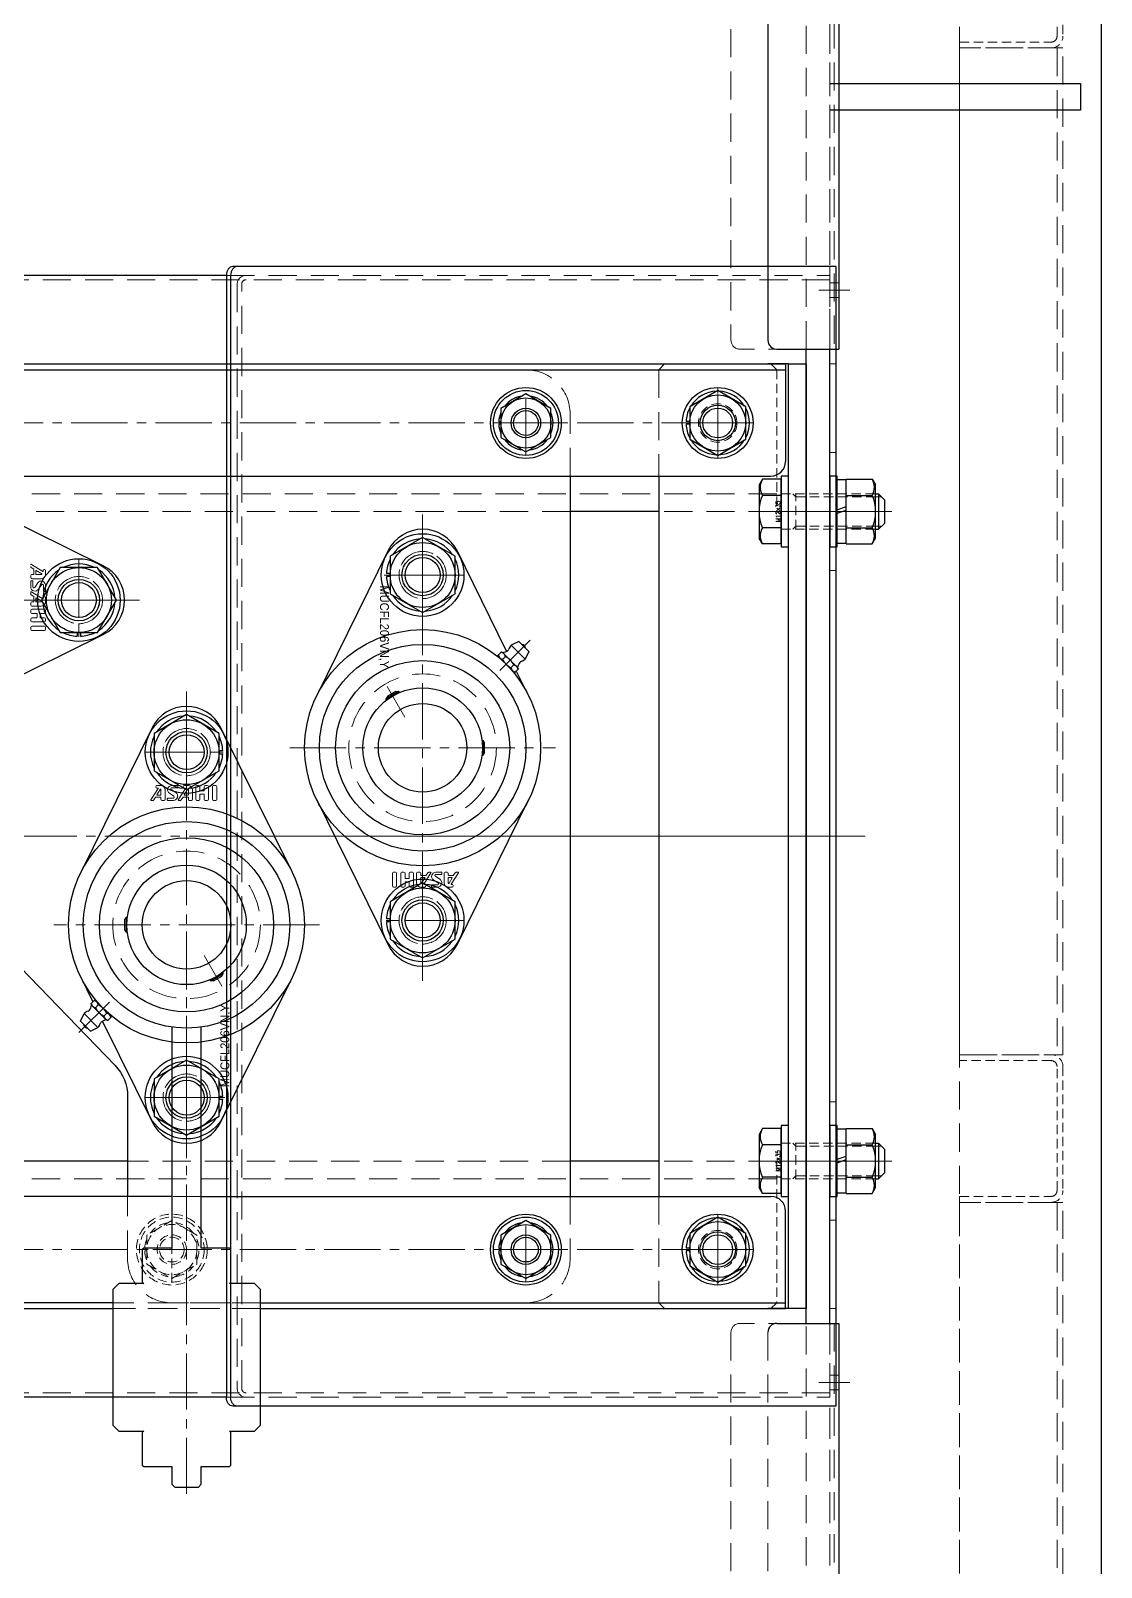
# Model space of a CAD drawing. Header units: millimetres. Extents: x 0 to 51411, y 0 to 16902.
# Drawn here: x 1933 to 2296, y 14843 to 15364 of the extents above; entities that cross this region are included whole.
import ezdxf

# ---------------------------------------------------------------- set-up
doc = ezdxf.new("R2010")
doc.units = ezdxf.units.MM
doc.linetypes.add('CENTER2', pattern=[28.575, 19.05, -3.175, 3.175, -3.175])
doc.linetypes.add('HIDDEN2', pattern=[4.7625, 3.175, -1.5875])
for name, color, linetype, lineweight in [('01_外形線', 7, 'Continuous', 25), ('02_細線', 5, 'Continuous', 13), ('03_かくれ線', 6, 'HIDDEN2', 13), ('04_中心線', 1, 'CENTER2', 9)]:
    doc.layers.add(name, color=color, linetype=linetype, lineweight=lineweight)
doc.layers.add('10_補助線', color=8, linetype='Continuous', lineweight=13, plot=False)
doc.styles.get("Standard").update_dxf_attribs({"font": 'arial.ttf'})
doc.styles.add('寸法用', font='simplex.shx', dxfattribs={"width": 0.8, "bigfont": '@extfont2.shx'})

# ---------------------------------------------------------------- blocks, each defined once
blk = doc.blocks.new('*U1401')
at = {"layer": '04_中心線', "color": 0, "linetype": 'CENTER2', "transparency": 16777216}
for p, q in [((0, 1.3), (0, 10)), ((-10, 0), (-1.3, 0)), ((1.3, 0), (10, 0)), ((0, -10), (0, -1.3))]:
    blk.add_line(p, q, dxfattribs=at)
at = {"layer": '04_中心線', "color": 0, "linetype": 'Continuous', "transparency": 16777216}
for p, q in [((-0.65, 0), (0.65, 0)), ((0, -0.65), (0, 0.65))]:
    blk.add_line(p, q, dxfattribs=at)
blk = doc.blocks.new('*U1403')
at = {"layer": '04_中心線', "color": 0, "linetype": 'CENTER2', "transparency": 16777216}
for p, q in [((0, 1.3), (0, 10)), ((-10, 0), (-1.3, 0)), ((1.3, 0), (10, 0)), ((0, -10), (0, -1.3))]:
    blk.add_line(p, q, dxfattribs=at)
at = {"layer": '04_中心線', "color": 0, "linetype": 'Continuous', "transparency": 16777216}
for p, q in [((-0.65, 0), (0.65, 0)), ((0, -0.65), (0, 0.65))]:
    blk.add_line(p, q, dxfattribs=at)

msp = doc.modelspace()

# ---------------------------------------------------------------- linework, layer by layer
at = {"layer": '01_外形線'}
for p, q in [((2206.697, 15795.911), (2206.697, 15255.911)), ((2295.697, 15800.911), (2295.697, 14238.815)), ((2182.697, 15792.911), (2182.697, 15258.911)), ((2295.697, 15407.921), (2295.697, 14238.815)), ((2185.697, 15255.911), (2206.697, 15255.911)), ((2195.697, 14925.911), (2195.697, 15255.911)), ((2203.697, 14925.911), (2203.697, 15255.911)), ((1895.697, 15250.911), (2188.697, 15250.911)), ((2189.697, 15250.911), (2182.697, 15250.911)), ((2188.697, 15250.911), (2188.697, 15217.911)), ((1895.697, 15248.911), (2188.697, 15248.911)), ((1895.697, 15212.911), (2183.697, 15212.911)), ((2115.697, 15212.911), (2115.697, 14968.911)), ((2145.697, 15212.911), (2145.697, 14968.911)), ((1957.451, 15182.568), (1908.402, 15206.779)), ((2145.697, 15200.911), (2115.697, 15200.911)), ((2054.039, 15187.665), (2029.828, 15138.616)), ((2094.171, 15153.595), (2077.353, 15187.665)), ((1908.402, 15135.042), (1957.451, 15159.254)), ((2098.294, 15156.902), (2095.748, 15155.63)), ((2095.748, 15155.63), (2100.415, 15150.963)), ((2098.294, 15156.902), (2101.688, 15153.508)), ((2091.344, 15152.274), (2092.316, 15153.246)), ((2091.506, 15151.67), (2091.344, 15152.274)), ((2091.506, 15151.67), (2091.837, 15151.338)), ((2091.735, 15151.44), (2091.646, 15151.351)), ((2091.837, 15151.338), (2093.981, 15149.195)), ((2092.92, 15153.084), (2092.316, 15153.246)), ((2093.745, 15151.817), (2092.773, 15150.845)), ((2093.251, 15152.753), (2092.92, 15153.084)), ((2095.395, 15150.609), (2093.251, 15152.753)), ((2097.538, 15148.466), (2095.395, 15150.609)), ((2101.688, 15153.508), (2100.415, 15150.963)), ((2093.981, 15149.195), (2096.124, 15147.052)), ((2096.603, 15148.959), (2095.63, 15147.987)), ((2096.124, 15147.052), (2096.455, 15146.72)), ((2096.226, 15146.95), (2096.136, 15146.861)), ((2096.455, 15146.72), (2097.059, 15146.558)), ((2098.031, 15147.53), (2097.059, 15146.558)), ((2101.565, 15138.616), (2097.451, 15146.95)), ((2097.87, 15148.134), (2097.538, 15148.466)), ((2097.87, 15148.134), (2098.031, 15147.53)), ((2057.611, 15139.914), (2053.281, 15137.414)), ((2053.781, 15138.28), (2053.281, 15137.414)), ((2053.484, 15137.064), (2053.281, 15137.414)), ((2056.611, 15139.914), (2053.781, 15138.28)), ((2056.611, 15139.914), (2057.611, 15139.914)), ((2057.814, 15139.564), (2057.611, 15139.914)), ((1974.04, 15127.665), (1949.828, 15078.616)), ((2021.565, 15078.616), (1997.354, 15127.665)), ((2085.791, 15123.411), (2086.196, 15123.411)), ((2086.196, 15118.411), (2086.196, 15123.411)), ((2086.696, 15122.545), (2086.196, 15123.411)), ((2086.696, 15119.277), (2086.196, 15118.411)), ((2086.696, 15119.277), (2086.696, 15122.545)), ((2085.791, 15118.411), (2086.196, 15118.411)), ((2029.828, 15103.206), (2054.039, 15054.157)), ((2077.353, 15054.157), (2101.565, 15103.206)), ((1964.697, 15062.545), (1965.197, 15063.411)), ((1964.697, 15062.545), (1964.697, 15059.277)), ((1965.197, 15063.411), (1965.197, 15058.411)), ((1965.602, 15063.411), (1965.197, 15063.411)), ((1964.697, 15059.277), (1965.197, 15058.411)), ((1965.602, 15058.411), (1965.197, 15058.411)), ((1949.828, 15043.206), (1953.942, 15034.872)), ((1993.579, 15042.258), (1993.782, 15041.907)), ((1993.782, 15041.907), (1998.112, 15044.407)), ((1994.782, 15041.907), (1993.782, 15041.907)), ((1994.782, 15041.907), (1997.612, 15043.541)), ((1997.354, 14994.157), (2021.565, 15043.206)), ((1997.612, 15043.541), (1998.112, 15044.407)), ((1997.909, 15044.758), (1998.112, 15044.407)), ((1949.705, 15028.313), (1950.978, 15030.859)), ((1955.645, 15026.192), (1950.978, 15030.859)), ((1953.362, 15034.291), (1954.334, 15035.263)), ((1953.523, 15033.687), (1953.362, 15034.291)), ((1953.523, 15033.687), (1953.855, 15033.356)), ((1953.855, 15033.356), (1955.998, 15031.212)), ((1954.938, 15035.101), (1954.334, 15035.263)), ((1954.791, 15032.862), (1955.763, 15033.834)), ((1955.269, 15034.77), (1954.938, 15035.101)), ((1955.167, 15034.872), (1955.257, 15034.961)), ((1957.413, 15032.626), (1955.269, 15034.77)), ((1955.998, 15031.212), (1958.142, 15029.069)), ((1959.556, 15030.483), (1957.413, 15032.626)), ((1957.648, 15030.004), (1958.62, 15030.977)), ((1953.099, 15024.919), (1949.705, 15028.313)), ((1953.099, 15024.919), (1955.645, 15026.192)), ((1957.223, 15028.226), (1974.04, 14994.157)), ((1958.142, 15029.069), (1958.473, 15028.737)), ((1958.473, 15028.737), (1959.077, 15028.576)), ((1960.049, 15029.548), (1959.077, 15028.576)), ((1959.887, 15030.152), (1959.556, 15030.483)), ((1959.658, 15030.381), (1959.747, 15030.471)), ((1959.887, 15030.152), (1960.049, 15029.548)), ((1965.697, 14980.911), (1720.697, 14980.911)), ((2145.697, 14980.911), (2115.697, 14980.911)), ((1980.697, 14968.911), (1563.697, 14968.911)), ((1990.697, 14968.911), (2183.697, 14968.911)), ((2188.697, 14930.911), (2188.697, 14963.911)), ((1960.697, 14932.911), (1558.697, 14932.911)), ((2010.697, 14932.911), (2188.697, 14932.911)), ((1558.697, 14930.911), (1960.697, 14930.911)), ((2010.697, 14930.911), (2188.697, 14930.911)), ((2189.697, 14930.911), (2182.697, 14930.911)), ((2185.697, 14925.911), (2206.697, 14925.911)), ((2206.697, 14925.911), (2206.697, 14385.911))]:
    msp.add_line(p, q, dxfattribs=at)
at = {"layer": '01_外形線', "color": 4}
for p, q in [((1999.222, 15280.911), (1537.697, 15280.911)), ((1999.222, 15280.911), (1999.222, 14900.911)), ((2000.636, 15281.1), (2000.632, 14900.91)), ((2205.697, 15283.911), (2001.342, 15283.911)), ((2205.697, 15283.911), (2205.697, 14897.911)), ((1999.222, 14900.911), (1537.697, 14900.911)), ((2205.697, 14897.911), (2001.342, 14897.911))]:
    msp.add_line(p, q, dxfattribs=at)
at = {"layer": '01_外形線'}
for points in [[(2203.697, 15345.911), (2288.697, 15345.911), (2288.697, 15336.911), (2203.697, 15336.911)], [(2100.697, 15240.726), (2092.197, 15235.818)], [(2109.197, 15235.818), (2100.697, 15240.726)], [(2165.697, 15241.88), (2156.197, 15236.396)], [(2175.197, 15236.396), (2165.697, 15241.88)], [(2092.197, 15235.818), (2092.197, 15226.003)], [(2109.197, 15226.003), (2109.197, 15235.818)], [(2156.197, 15236.396), (2156.197, 15225.426)], [(2175.197, 15225.426), (2175.197, 15236.396)], [(2092.197, 15231.286), (2091.504, 15231.286)], [(2092.197, 15230.536), (2091.504, 15230.536)], [(2156.197, 15231.361), (2154.956, 15231.361)], [(2156.197, 15230.461), (2154.956, 15230.461)], [(2092.197, 15226.003), (2100.697, 15221.096)], [(2100.697, 15221.096), (2109.197, 15226.003)], [(2156.197, 15225.426), (2165.697, 15219.941)], [(2165.697, 15219.941), (2175.197, 15225.426)], [(2180.834, 15211.88), (2179.697, 15209.911)], [(2179.697, 15209.911), (2179.697, 15191.911)], [(2187.197, 15211.88), (2180.834, 15211.88)], [(2187.197, 15189.941), (2187.197, 15211.88)], [(2209.197, 15211.661), (2206.197, 15211.661)], [(2209.197, 15211.88), (2218.06, 15211.88)], [(2209.197, 15189.941), (2209.197, 15211.88)], [(2218.06, 15211.88), (2219.197, 15209.911)], [(2219.197, 15191.911), (2219.197, 15209.911)], [(2187.197, 15206.396), (2180.834, 15206.396)], [(2206.197, 15201.511), (2209.197, 15202.603)], [(2209.197, 15206.396), (2218.06, 15206.396)], [(2219.197, 15206.911), (2220.197, 15206.911)], [(2220.197, 15206.911), (2222.197, 15204.911)], [(2220.197, 15206.911), (2220.197, 15194.911)], [(2222.197, 15204.911), (2222.197, 15196.911)], [(2206.197, 15200.311), (2209.197, 15201.403)], [(2065.696, 15192.112), (2054.696, 15185.762)], [(2076.696, 15185.762), (2065.696, 15192.112)], [(2187.197, 15195.426), (2180.834, 15195.426)], [(2209.197, 15195.426), (2218.06, 15195.426)], [(2219.197, 15194.911), (2220.197, 15194.911)], [(2220.197, 15194.911), (2222.197, 15196.911)], [(2180.834, 15189.941), (2179.697, 15191.911)], [(2187.197, 15189.941), (2180.834, 15189.941)], [(2206.197, 15190.161), (2209.197, 15190.161)], [(2209.197, 15189.941), (2218.06, 15189.941)], [(2218.06, 15189.941), (2219.197, 15191.911)], [(1942.846, 15181.911), (1936.495, 15170.911)], [(1955.548, 15181.911), (1942.846, 15181.911)], [(1961.899, 15170.911), (1955.548, 15181.911)], [(2054.696, 15185.762), (2054.696, 15173.06)], [(2076.696, 15173.06), (2076.696, 15185.762)], [(2054.696, 15179.936), (2053.458, 15179.936)], [(2054.696, 15178.886), (2053.458, 15178.886)], [(2054.696, 15173.06), (2065.696, 15166.709)], [(2065.696, 15166.709), (2076.696, 15173.06)], [(1936.495, 15170.911), (1942.846, 15159.911)], [(1955.548, 15159.911), (1961.899, 15170.911)], [(1942.846, 15159.911), (1955.548, 15159.911)], [(1948.672, 15159.911), (1948.672, 15158.672)], [(1949.722, 15159.911), (1949.722, 15158.672)], [(1985.697, 15132.112), (1974.697, 15125.762)], [(1996.697, 15125.762), (1985.697, 15132.112)], [(1974.697, 15125.762), (1974.697, 15113.06)], [(1996.697, 15113.06), (1996.697, 15125.762)], [(1996.697, 15119.936), (1997.936, 15119.936)], [(1996.697, 15118.886), (1997.936, 15118.886)], [(1974.697, 15113.06), (1985.697, 15106.709)], [(1985.697, 15106.709), (1996.697, 15113.06)], [(2065.696, 15075.112), (2054.696, 15068.762)], [(2076.696, 15068.762), (2065.696, 15075.112)], [(2054.696, 15068.762), (2054.696, 15056.06)], [(2076.696, 15056.06), (2076.696, 15068.762)], [(2054.696, 15062.936), (2053.458, 15062.936)], [(2054.696, 15061.886), (2053.458, 15061.886)], [(2054.696, 15056.06), (2065.696, 15049.709)], [(2065.696, 15049.709), (2076.696, 15056.06)], [(1980.697, 15026.27), (1980.697, 14951.411), (1971.197, 14951.411), (1970.697, 14950.911), (1970.697, 14939.911), (1971.197, 14939.411), (1962.697, 14939.411), (1960.697, 14937.411), (1960.697, 14891.411), (1962.697, 14889.411), (1971.197, 14889.411), (1970.697, 14888.911), (1970.697, 14877.911), (1971.197, 14877.411), (1980.697, 14877.411), (1980.697, 14871.411), (1981.697, 14870.411), (1989.697, 14870.411), (1990.697, 14871.411), (1990.697, 14877.411), (2000.197, 14877.411), (2000.697, 14877.911), (2000.697, 14888.911), (2000.197, 14889.411), (2008.697, 14889.411), (2010.697, 14891.411), (2010.697, 14937.411), (2008.697, 14939.411), (2000.197, 14939.411), (2000.697, 14939.911), (2000.697, 14950.911), (2000.197, 14951.411), (1990.697, 14951.411), (1990.697, 15026.27)], [(1985.697, 15015.112), (1974.697, 15008.762)], [(1996.697, 15008.762), (1985.697, 15015.112)], [(1974.697, 15008.762), (1974.697, 14996.06)], [(1996.697, 14996.06), (1996.697, 15008.762)], [(1996.697, 15002.936), (1997.936, 15002.936)], [(1996.697, 15001.886), (1997.936, 15001.886)], [(1974.697, 14996.06), (1985.697, 14989.709)], [(1985.697, 14989.709), (1996.697, 14996.06)], [(2180.834, 14991.88), (2179.697, 14989.911)], [(2179.697, 14989.911), (2179.697, 14971.911)], [(2187.197, 14991.88), (2180.834, 14991.88)], [(2187.197, 14969.941), (2187.197, 14991.88)], [(2209.197, 14991.661), (2206.197, 14991.661)], [(2209.197, 14991.88), (2218.06, 14991.88)], [(2209.197, 14969.941), (2209.197, 14991.88)], [(2218.06, 14991.88), (2219.197, 14989.911)], [(2219.197, 14971.911), (2219.197, 14989.911)], [(2187.197, 14986.396), (2180.834, 14986.396)], [(2209.197, 14986.396), (2218.06, 14986.396)], [(2219.197, 14986.911), (2220.197, 14986.911)], [(2220.197, 14986.911), (2222.197, 14984.911)], [(2220.197, 14986.911), (2220.197, 14974.911)], [(2222.197, 14984.911), (2222.197, 14976.911)], [(2206.197, 14981.511), (2209.197, 14982.603)], [(2206.197, 14980.311), (2209.197, 14981.403)], [(2187.197, 14975.426), (2180.834, 14975.426)], [(2209.197, 14975.426), (2218.06, 14975.426)], [(2219.197, 14974.911), (2220.197, 14974.911)], [(2220.197, 14974.911), (2222.197, 14976.911)], [(2180.834, 14969.941), (2179.697, 14971.911)], [(2187.197, 14969.941), (2180.834, 14969.941)], [(2206.197, 14970.161), (2209.197, 14970.161)], [(2209.197, 14969.941), (2218.06, 14969.941)], [(2218.06, 14969.941), (2219.197, 14971.911)], [(2100.697, 14960.726), (2092.197, 14955.818)], [(2109.197, 14955.818), (2100.697, 14960.726)], [(2165.697, 14961.88), (2156.197, 14956.396)], [(2175.197, 14956.396), (2165.697, 14961.88)], [(2092.197, 14955.818), (2092.197, 14946.003)], [(2109.197, 14946.003), (2109.197, 14955.818)], [(2156.197, 14956.396), (2156.197, 14945.426)], [(2175.197, 14945.426), (2175.197, 14956.396)], [(2092.197, 14951.286), (2091.504, 14951.286)], [(2092.197, 14950.536), (2091.504, 14950.536)], [(2156.197, 14951.361), (2154.956, 14951.361)], [(2156.197, 14950.461), (2154.956, 14950.461)], [(2092.197, 14946.003), (2100.697, 14941.096)], [(2100.697, 14941.096), (2109.197, 14946.003)], [(2156.197, 14945.426), (2165.697, 14939.941)], [(2165.697, 14939.941), (2175.197, 14945.426)]]:
    msp.add_lwpolyline(points, dxfattribs=at)
for points in [[(2195.697, 15250.911), (2195.697, 14930.911), (2189.697, 14930.911), (2189.697, 15250.911)], [(2187.197, 15212.911), (2187.197, 15188.911), (2189.697, 15188.911), (2189.697, 15212.911)], [(2203.697, 15212.911), (2203.697, 15188.911), (2206.197, 15188.911), (2206.197, 15212.911)], [(2187.197, 14992.911), (2187.197, 14968.911), (2189.697, 14968.911), (2189.697, 14992.911)], [(2203.697, 14992.911), (2203.697, 14968.911), (2206.197, 14968.911), (2206.197, 14992.911)]]:
    msp.add_lwpolyline(points, close=True, dxfattribs=at)
for points in [[(2099.495, 15240.032, 0.1988668), (2093.398, 15236.512)], [(2107.995, 15236.512, 0.1988668), (2101.898, 15240.032)], [(2165.304, 15241.654, 0.248452), (2156.59, 15236.622)], [(2174.804, 15236.622, 0.248452), (2166.09, 15241.654)], [(2092.197, 15234.431, 0.0881874), (2091.504, 15231.286)], [(2109.197, 15227.391, 0.1988668), (2109.197, 15234.431)], [(2156.197, 15235.942, 0.1117542), (2154.956, 15231.361)], [(2175.197, 15225.88, 0.248452), (2175.197, 15235.942)], [(2091.504, 15230.536, 0.0881874), (2092.197, 15227.391)], [(2154.956, 15230.461, 0.1117542), (2156.197, 15225.88)], [(2093.398, 15225.309, 0.1988668), (2099.495, 15221.79)], [(2101.898, 15221.79, 0.1988668), (2107.995, 15225.309)], [(2156.59, 15225.199, 0.248452), (2165.304, 15220.168)], [(2166.09, 15220.168, 0.248452), (2174.804, 15225.199)], [(2180.834, 15211.88, 0.2679491), (2180.834, 15206.396)], [(2218.06, 15206.396, 0.2679491), (2218.06, 15211.88)], [(2180.834, 15206.396, 0.2073316), (2180.834, 15195.426)], [(2218.06, 15195.426, 0.2073316), (2218.06, 15206.396)], [(2180.834, 15195.426, 0.2679491), (2180.834, 15189.941)], [(2218.06, 15189.941, 0.2679491), (2218.06, 15195.426)], [(2064.865, 15191.633, 0.2318694), (2055.528, 15186.242)], [(2075.865, 15186.242, 0.2318694), (2066.528, 15191.633)], [(1954.588, 15181.911, 0.2318694), (1943.806, 15181.911)], [(2054.696, 15184.802, 0.103572), (2053.458, 15179.936)], [(2076.696, 15174.02, 0.2318694), (2076.696, 15184.802)], [(1942.366, 15181.079, 0.2318694), (1936.975, 15171.742)], [(1961.419, 15171.742, 0.2318694), (1956.028, 15181.079)], [(2053.458, 15178.886, 0.103572), (2054.696, 15174.02)], [(2055.528, 15172.58, 0.2318694), (2064.865, 15167.189)], [(2066.528, 15167.189, 0.2318694), (2075.865, 15172.58)], [(1936.975, 15170.079, 0.2318694), (1942.366, 15160.742)], [(1956.028, 15160.742, 0.2318694), (1961.419, 15170.079)], [(1943.806, 15159.911, 0.103572), (1948.672, 15158.672)], [(1949.722, 15158.672, 0.103572), (1954.588, 15159.911)], [(1984.866, 15131.633, 0.2318694), (1975.528, 15126.242)], [(1995.866, 15126.242, 0.2318694), (1986.528, 15131.633)], [(1974.697, 15124.802, 0.2318694), (1974.697, 15114.02)], [(1997.936, 15119.936, 0.103572), (1996.697, 15124.802)], [(1996.697, 15114.02, 0.103572), (1997.936, 15118.886)], [(1975.528, 15112.58, 0.2318694), (1984.866, 15107.189)], [(1986.528, 15107.189, 0.2318694), (1995.866, 15112.58)], [(2064.865, 15074.633, 0.2318694), (2055.528, 15069.242)], [(2075.865, 15069.242, 0.2318694), (2066.528, 15074.633)], [(2054.696, 15067.802, 0.103572), (2053.458, 15062.936)], [(2076.696, 15057.02, 0.2318694), (2076.696, 15067.802)], [(2053.458, 15061.886, 0.103572), (2054.696, 15057.02)], [(2055.528, 15055.58, 0.2318694), (2064.865, 15050.189)], [(2066.528, 15050.189, 0.2318694), (2075.865, 15055.58)], [(1984.866, 15014.633, 0.2318694), (1975.528, 15009.242)], [(1995.866, 15009.242, 0.2318694), (1986.528, 15014.633)], [(1974.697, 15007.802, 0.2318694), (1974.697, 14997.02)], [(1997.936, 15002.936, 0.103572), (1996.697, 15007.802)], [(1996.697, 14997.02, 0.103572), (1997.936, 15001.886)], [(1975.528, 14995.58, 0.2318694), (1984.866, 14990.189)], [(1986.528, 14990.189, 0.2318694), (1995.866, 14995.58)], [(2180.834, 14991.88, 0.2679491), (2180.834, 14986.396)], [(2218.06, 14986.396, 0.2679491), (2218.06, 14991.88)], [(2180.834, 14986.396, 0.2073316), (2180.834, 14975.426)], [(2218.06, 14975.426, 0.2073316), (2218.06, 14986.396)], [(2180.834, 14975.426, 0.2679491), (2180.834, 14969.941)], [(2218.06, 14969.941, 0.2679491), (2218.06, 14975.426)], [(2099.495, 14960.032, 0.1988668), (2093.398, 14956.512)], [(2107.995, 14956.512, 0.1988668), (2101.898, 14960.032)], [(2165.304, 14961.654, 0.248452), (2156.59, 14956.622)], [(2174.804, 14956.622, 0.248452), (2166.09, 14961.654)], [(2092.197, 14954.431, 0.0881874), (2091.504, 14951.286)], [(2109.197, 14947.391, 0.1988668), (2109.197, 14954.431)], [(2156.197, 14955.942, 0.1117542), (2154.956, 14951.361)], [(2175.197, 14945.88, 0.248452), (2175.197, 14955.942)], [(2091.504, 14950.536, 0.0881874), (2092.197, 14947.391)], [(2154.956, 14950.461, 0.1117542), (2156.197, 14945.88)], [(2093.398, 14945.309, 0.1988668), (2099.495, 14941.79)], [(2101.898, 14941.79, 0.1988668), (2107.995, 14945.309)], [(2156.59, 14945.199, 0.248452), (2165.304, 14940.168)], [(2166.09, 14940.168, 0.248452), (2174.804, 14945.199)]]:
    msp.add_lwpolyline(points, format="xyb", dxfattribs=at)
at = {"layer": '01_外形線', "ltscale": 3}
msp.add_lwpolyline([(1815.697, 15212.911), (1815.697, 15169.98, 0.1946557), (1819.918, 15159.549), (1961.476, 15013.272, -0.1946557), (1965.697, 15002.841), (1965.697, 14968.911)], format="xyb", dxfattribs=at)
at = {"layer": '01_外形線'}
for centre, radius in [((2100.697, 15230.911), 12), ((2100.697, 15230.911), 11), ((2100.697, 15230.911), 8.5), ((2165.697, 15230.911), 12), ((2165.697, 15230.911), 9.5), ((2100.697, 15230.911), 5), ((2100.697, 15230.911), 4.188), ((2165.697, 15230.911), 6), ((2165.697, 15230.911), 5.053), ((2065.696, 15179.411), 14), ((2065.696, 15179.411), 11), ((1949.197, 15170.911), 14), ((1949.197, 15170.911), 11), ((2065.696, 15179.411), 7), ((2065.696, 15179.411), 5.918), ((1949.197, 15170.911), 7), ((1949.197, 15170.911), 5.918), ((2065.696, 15120.911), 40), ((2065.696, 15120.911), 35), ((2065.696, 15120.911), 29.508), ((2065.696, 15120.911), 29.508), ((2065.696, 15120.911), 20.25), ((2065.696, 15120.911), 15), ((1985.697, 15119.411), 14), ((1985.697, 15119.411), 11), ((1985.697, 15119.411), 7), ((1985.697, 15119.411), 5.918), ((1985.697, 15060.911), 40), ((1985.697, 15060.911), 35), ((1985.697, 15060.911), 29.508), ((1985.697, 15060.911), 29.508), ((1985.697, 15060.911), 20.25), ((1985.697, 15060.911), 15), ((2065.696, 15062.411), 14), ((2065.696, 15062.411), 11), ((2065.696, 15062.411), 7), ((2065.696, 15062.411), 5.918), ((1985.697, 15002.411), 14), ((1985.697, 15002.411), 11), ((1985.697, 15002.411), 7), ((1985.697, 15002.411), 5.918), ((2100.697, 14950.911), 12), ((2100.697, 14950.911), 11), ((2100.697, 14950.911), 8.5), ((2165.697, 14950.911), 12), ((2165.697, 14950.911), 9.5), ((2100.697, 14950.911), 5), ((2100.697, 14950.911), 4.188), ((2165.697, 14950.911), 6), ((2165.697, 14950.911), 5.053)]:
    msp.add_circle(centre, radius, dxfattribs=at)
for centre, radius, start, end in [((2185.697, 15258.911), 3, 180, 270), ((2183.697, 15217.911), 5, 270, 0), ((2065.696, 15181.911), 13, 26.27136, 153.72864), ((1951.697, 15170.911), 13, 296.27136, 63.72864), ((2098.082, 15153.296), 3.3, 135, 162.48703), ((2099.081, 15154.295), 1.588, 9.19606, 80.80394), ((2091.29, 15158.859), 6, 285.76098, 303.65336), ((2094.172, 15154.53), 0.8, 303.65336, 342.48703), ((2098.082, 15153.296), 3.3, 287.51297, 315), ((2103.644, 15146.505), 6, 146.34664, 164.23902), ((2099.316, 15149.386), 0.8, 107.51297, 146.34664), ((1985.697, 15121.911), 13, 26.27136, 153.72864), ((2065.696, 15059.911), 13, 206.27136, 333.72864), ((1953.311, 15028.525), 3.3, 107.51297, 135), ((1952.078, 15032.435), 0.8, 287.51297, 326.34664), ((1947.749, 15035.317), 6, 326.34664, 344.23902), ((1952.313, 15027.526), 1.588, 189.19606, 260.80394), ((1953.311, 15028.525), 3.3, 315, 342.48703), ((1957.221, 15027.291), 0.8, 123.65336, 162.48703), ((1960.103, 15022.963), 6, 105.76098, 123.65336), ((1985.697, 14999.911), 13, 206.27136, 333.72864), ((2183.697, 14963.911), 5, 0, 90), ((2185.697, 14922.911), 3, 90, 180)]:
    msp.add_arc(centre, radius, start, end, dxfattribs=at)
at = {"layer": '01_外形線', "color": 4}
msp.add_ellipse((2001.342, 15280.911), major_axis=(0, 3), ratio=0.7066667, start_param=0, end_param=1.5707963, dxfattribs=at)
at = {"layer": '01_外形線', "color": 4, "ltscale": 3}
msp.add_ellipse((2002.752, 15280.911), major_axis=(0, 3), ratio=0.7066667, start_param=0, end_param=1.5707963, dxfattribs=at)
at = {"layer": '01_外形線', "color": 4, "extrusion": (0, 0, -1)}
msp.add_ellipse((2001.342, 14900.911), major_axis=(0, -3), ratio=0.7066667, start_param=0, end_param=1.5707963, dxfattribs=at)
at = {"layer": '01_外形線', "color": 4, "ltscale": 3, "extrusion": (0, 0, -1)}
msp.add_ellipse((2002.752, 14900.911), major_axis=(0, -3), ratio=0.7066667, start_param=0, end_param=1.5707963, dxfattribs=at)
at = {"layer": '01_外形線'}
for points, weights in [([(2091.344, 15152.274), (2091.506, 15151.67), (2091.837, 15151.338)], [1.06657306684, 1.07194812406, 1]), ([(2091.837, 15151.338), (2092.169, 15151.007), (2092.773, 15150.845)], [1, 1.07194812406, 1.06657306684]), ([(2093.251, 15152.753), (2092.92, 15153.084), (2092.316, 15153.246)], [1, 1.07194812406, 1.06657306684]), ([(2092.773, 15150.845), (2093.317, 15149.858), (2093.981, 15149.195)], [1.06657306684, 1.07194812406, 1]), ([(2093.745, 15151.817), (2093.583, 15152.421), (2093.251, 15152.753)], [1.06657306684, 1.07194812406, 1]), ([(2095.395, 15150.609), (2094.732, 15151.272), (2093.745, 15151.817)], [1, 1.07194812406, 1.06657306684]), ([(2096.603, 15148.959), (2096.058, 15149.946), (2095.395, 15150.609)], [1.06657306684, 1.07194812406, 1]), ([(2093.981, 15149.195), (2094.644, 15148.532), (2095.63, 15147.987)], [1, 1.07194812406, 1.06657306684]), ([(2095.63, 15147.987), (2095.792, 15147.383), (2096.124, 15147.052)], [1.06657306684, 1.07194812406, 1]), ([(2096.124, 15147.052), (2096.455, 15146.72), (2097.059, 15146.558)], [1, 1.07194812406, 1.06657306684]), ([(2097.538, 15148.466), (2097.206, 15148.797), (2096.603, 15148.959)], [1, 1.07194812406, 1.06657306684]), ([(2098.031, 15147.53), (2097.87, 15148.134), (2097.538, 15148.466)], [1.06657306684, 1.07194812406, 1]), ([(1953.362, 15034.291), (1953.523, 15033.687), (1953.855, 15033.356)], [1.06657306684, 1.07194812406, 1]), ([(1953.855, 15033.356), (1954.187, 15033.024), (1954.791, 15032.862)], [1, 1.07194812406, 1.06657306684]), ([(1955.269, 15034.77), (1954.938, 15035.101), (1954.334, 15035.263)], [1, 1.07194812406, 1.06657306684]), ([(1954.791, 15032.862), (1955.335, 15031.875), (1955.998, 15031.212)], [1.06657306684, 1.07194812406, 1]), ([(1955.763, 15033.834), (1955.601, 15034.438), (1955.269, 15034.77)], [1.06657306684, 1.07194812406, 1]), ([(1957.413, 15032.626), (1956.749, 15033.29), (1955.763, 15033.834)], [1, 1.07194812406, 1.06657306684]), ([(1955.998, 15031.212), (1956.661, 15030.549), (1957.648, 15030.004)], [1, 1.07194812406, 1.06657306684]), ([(1958.62, 15030.977), (1958.076, 15031.963), (1957.413, 15032.626)], [1.06657306684, 1.07194812406, 1]), ([(1959.556, 15030.483), (1959.224, 15030.815), (1958.62, 15030.977)], [1, 1.07194812406, 1.06657306684]), ([(1957.648, 15030.004), (1957.81, 15029.401), (1958.142, 15029.069)], [1.06657306684, 1.07194812406, 1]), ([(1958.142, 15029.069), (1958.473, 15028.737), (1959.077, 15028.576)], [1, 1.07194812406, 1.06657306684]), ([(1960.049, 15029.548), (1959.887, 15030.152), (1959.556, 15030.483)], [1.06657306684, 1.07194812406, 1])]:
    msp.add_rational_spline(points, weights, degree=2, dxfattribs=at)
at = {"layer": '02_細線'}
for points in [[(2219.197, 15205.911), (2221.197, 15205.911)], [(2219.197, 15195.911), (2221.197, 15195.911)], [(2219.197, 14985.911), (2221.197, 14985.911)], [(2219.197, 14975.911), (2221.197, 14975.911)]]:
    msp.add_lwpolyline(points, dxfattribs=at)
at = {"layer": '03_かくれ線', "ltscale": 3}
for p, q in [((2195.697, 15255.911), (2195.697, 15795.911)), ((2203.697, 15795.911), (2203.697, 15255.911)), ((2203.697, 15255.911), (2203.697, 15795.911)), ((2205.197, 15795.911), (2205.197, 15255.911)), ((2170.197, 15792.911), (2170.197, 15258.911)), ((2247.697, 15407.921), (2247.697, 13985.921)), ((2280.697, 15357.921), (2280.697, 15016.921)), ((2206.697, 15255.911), (2173.197, 15255.911)), ((1558.697, 15250.911), (2182.697, 15250.911)), ((2147.697, 15250.911), (2145.697, 15248.911)), ((2145.697, 15248.911), (2145.697, 15212.911)), ((2185.697, 15206.911), (1545.697, 15206.911)), ((2115.697, 15200.911), (1815.697, 15200.911)), ((2185.697, 15200.911), (2145.697, 15200.911)), ((2115.697, 14980.911), (1965.697, 14980.911)), ((2185.697, 14980.911), (2145.697, 14980.911)), ((2185.697, 14974.911), (1545.697, 14974.911)), ((1990.697, 14968.911), (1980.697, 14968.911)), ((2145.697, 14968.911), (2145.697, 14932.911)), ((2280.697, 14966.921), (2280.697, 14625.921)), ((2010.697, 14932.911), (1960.697, 14932.911)), ((2145.697, 14932.911), (2147.697, 14930.911)), ((2182.697, 14930.911), (1558.697, 14930.911)), ((2010.697, 14930.911), (1960.697, 14930.911)), ((2170.197, 14922.911), (2170.197, 14388.911)), ((2206.697, 14925.911), (2173.197, 14925.911)), ((2182.697, 14922.911), (2182.697, 14393.686)), ((2195.697, 13300.911), (2195.697, 14925.911)), ((2203.697, 14925.911), (2203.697, 14385.911)), ((2203.697, 13300.911), (2203.697, 14925.911)), ((2205.197, 14925.911), (2205.197, 14385.911))]:
    msp.add_line(p, q, dxfattribs=at)
at = {"layer": '03_かくれ線', "color": 4, "ltscale": 3}
for p, q in [((2203.697, 15283.911), (2203.697, 14897.911)), ((2002.868, 15277.911), (2002.868, 14903.911)), ((2004.368, 14903.911), (2004.368, 15277.911)), ((2205.697, 15250.911), (2203.697, 15250.911)), ((2205.697, 15250.911), (2203.697, 15250.911)), ((2205.697, 15250.911), (2203.697, 15250.911)), ((2205.697, 15220.911), (2203.697, 15220.911)), ((2205.697, 15180.911), (2203.697, 15180.911)), ((2205.697, 15000.911), (2203.697, 15000.911)), ((2205.697, 14960.911), (2203.697, 14960.911)), ((2205.697, 14930.911), (2203.697, 14930.911)), ((2205.697, 14930.911), (2203.697, 14930.911))]:
    msp.add_line(p, q, dxfattribs=at)
at = {"layer": '03_かくれ線'}
for p, q in [((2206.697, 15278.411), (2203.697, 15278.411)), ((2206.697, 15278.411), (2203.697, 15278.411)), ((2206.697, 15273.411), (2203.697, 15273.411)), ((2206.697, 15273.411), (2203.697, 15273.411)), ((2183.697, 15250.911), (2185.697, 15248.911)), ((2185.697, 15248.911), (2185.697, 15200.911)), ((2185.697, 14980.911), (2185.697, 14932.911)), ((2185.697, 14932.911), (2183.697, 14930.911)), ((2206.697, 14908.411), (2203.697, 14908.411)), ((2206.697, 14903.411), (2203.697, 14903.411))]:
    msp.add_line(p, q, dxfattribs=at)
for points in [[(2247.697, 15407.921), (2278.697, 15407.921, -0.4142136), (2282.697, 15403.921), (2282.697, 15361.921, -0.4142136), (2278.697, 15357.921), (2247.697, 15357.921), (2247.697, 15359.921), (2278.697, 15359.921, 0.4142136), (2280.697, 15361.921), (2280.697, 15403.921, 0.4142136), (2278.697, 15405.921), (2247.697, 15405.921), (2247.697, 15407.921)], [(2247.697, 15016.921), (2278.697, 15016.921, -0.4142136), (2282.697, 15012.921), (2282.697, 14970.921, -0.4142136), (2278.697, 14966.921), (2247.697, 14966.921), (2247.697, 14968.921), (2278.697, 14968.921, 0.4142136), (2280.697, 14970.921), (2280.697, 15012.921, 0.4142136), (2278.697, 15014.921), (2247.697, 15014.921), (2247.697, 15016.921)], [(1979.495, 14960.032, 0.1988668), (1973.398, 14956.512)], [(1987.995, 14956.512, 0.1988668), (1981.898, 14960.032)], [(1972.197, 14954.431, 0.0881874), (1971.504, 14951.286)], [(1989.197, 14947.391, 0.1988668), (1989.197, 14954.431)], [(1971.504, 14950.536, 0.0881874), (1972.197, 14947.391)], [(1973.398, 14945.309, 0.1988668), (1979.495, 14941.79)], [(1981.898, 14941.79, 0.1988668), (1987.995, 14945.309)]]:
    msp.add_lwpolyline(points, format="xyb", dxfattribs=at)
at = {"layer": '03_かくれ線', "ltscale": 3}
for points in [[(2247.697, 15357.921), (2247.697, 15016.921), (2282.697, 15016.921), (2282.697, 15357.921)], [(2247.697, 14966.921), (2247.697, 14625.921), (2282.697, 14625.921), (2282.697, 14966.921)]]:
    msp.add_lwpolyline(points, close=True, dxfattribs=at)
at = {"layer": '03_かくれ線', "color": 4, "ltscale": 3}
for points in [[(1999.222, 15280.911), (2203.697, 15280.911), (2203.697, 15279.411), (1537.697, 15279.411)], [(1999.222, 14900.911), (2203.697, 14900.911), (2203.697, 14902.411), (1537.697, 14902.411)]]:
    msp.add_lwpolyline(points, dxfattribs=at)
at = {"layer": '03_かくれ線', "ltscale": 3}
for points in [[(2115.697, 15212.911), (2115.697, 15233.911, 0.4137856), (2100.719, 15248.911), (1830.697, 15248.911, 0.4142136), (1815.697, 15233.911), (1815.697, 15212.911)], [(2115.697, 14968.911), (2115.697, 14947.911, -0.4142136), (2100.697, 14932.911), (1980.697, 14932.911, -0.4142128), (1965.697, 14947.911), (1965.697, 14968.911)]]:
    msp.add_lwpolyline(points, format="xyb", dxfattribs=at)
at = {"layer": '03_かくれ線'}
for points in [[(2187.197, 15206.911), (2219.197, 15206.911)], [(2192.197, 15205.911), (2191.197, 15206.911)], [(2192.197, 15194.911), (2192.197, 15206.911)], [(2192.197, 15205.911), (2219.197, 15205.911)], [(2187.197, 15194.911), (2219.197, 15194.911)], [(2192.197, 15195.911), (2191.197, 15194.911)], [(2192.197, 15195.911), (2219.197, 15195.911)], [(2187.197, 14986.911), (2219.197, 14986.911)], [(2192.197, 14985.911), (2191.197, 14986.911)], [(2192.197, 14974.911), (2192.197, 14986.911)], [(2192.197, 14985.911), (2219.197, 14985.911)], [(2187.197, 14974.911), (2219.197, 14974.911)], [(2192.197, 14975.911), (2191.197, 14974.911)], [(2192.197, 14975.911), (2219.197, 14975.911)], [(1980.697, 14960.726), (1972.197, 14955.818)], [(1980.697, 14939.911), (1980.697, 14961.911)], [(1989.197, 14955.818), (1980.697, 14960.726)], [(1972.197, 14955.818), (1972.197, 14946.003)], [(1989.197, 14946.003), (1989.197, 14955.818)], [(1991.697, 14950.911), (1969.697, 14950.911)], [(1972.197, 14951.286), (1971.504, 14951.286)], [(1972.197, 14950.536), (1971.504, 14950.536)], [(1972.197, 14946.003), (1980.697, 14941.096)], [(1980.697, 14941.096), (1989.197, 14946.003)]]:
    msp.add_lwpolyline(points, dxfattribs=at)
for centre, radius in [((2165.697, 15230.911), 6.5), ((2065.696, 15179.411), 8), ((1949.197, 15170.911), 8), ((1985.697, 15119.411), 8), ((2065.696, 15062.411), 8), ((1985.697, 15002.411), 8), ((1980.697, 14950.911), 12), ((1980.697, 14950.911), 11), ((1980.697, 14950.911), 8.5), ((1980.697, 14950.911), 5), ((1980.697, 14950.911), 4.188), ((2165.697, 14950.911), 6.5)]:
    msp.add_circle(centre, radius, dxfattribs=at)
at = {"layer": '03_かくれ線', "ltscale": 3}
for centre, radius in [((2065.696, 15179.411), 8), ((1949.197, 15170.911), 8.001), ((2065.696, 15120.911), 25), ((1985.697, 15119.411), 8), ((1985.697, 15060.911), 25), ((2065.696, 15062.411), 8.001), ((1985.697, 15002.411), 8.001)]:
    msp.add_circle(centre, radius, dxfattribs=at)
at = {"layer": '03_かくれ線', "color": 4, "ltscale": 3}
for centre, radius, start, end in [((2005.868, 15277.911), 3, 90, 180), ((2005.868, 15277.911), 1.5, 90, 180), ((2005.868, 14903.911), 3, 180, 270), ((2005.868, 14903.911), 1.5, 180, 270)]:
    msp.add_arc(centre, radius, start, end, dxfattribs=at)
at = {"layer": '03_かくれ線', "ltscale": 3}
for centre, start, end in [((2173.197, 15258.911), 180, 270), ((2173.197, 14922.911), 90, 180)]:
    msp.add_arc(centre, 3, start, end, dxfattribs=at)
at = {"layer": '04_中心線'}
for p, q in [((2210.447, 15275.911), (2199.947, 15275.911)), ((2210.447, 15275.911), (2199.947, 15275.911)), ((2165.697, 15230.911), (1575.697, 15230.911)), ((2065.696, 15199.911), (2065.696, 15041.911)), ((2214.819, 15200.911), (2184.419, 15200.911)), ((1949.197, 15183.911), (1949.197, 15157.911)), ((2052.696, 15179.411), (2078.696, 15179.411)), ((1811.697, 15170.911), (1969.697, 15170.911)), ((2091.859, 15147.074), (2102.183, 15157.397)), ((2053.696, 15141.695), (2059.696, 15131.303)), ((1985.697, 14981.911), (1985.697, 15139.911)), ((1972.697, 15119.411), (1998.697, 15119.411)), ((2020.696, 15120.911), (2110.696, 15120.911)), ((2078.696, 15062.411), (2052.696, 15062.411)), ((2030.697, 15060.911), (1940.697, 15060.911)), ((1985.697, 14868.137), (1985.697, 15060.911)), ((1997.697, 15040.126), (1991.697, 15050.518)), ((1959.534, 15034.748), (1949.21, 15024.424)), ((1998.697, 15002.411), (1972.697, 15002.411)), ((2214.819, 14980.911), (2184.419, 14980.911)), ((2165.697, 14950.911), (1575.697, 14950.911)), ((2210.447, 14905.911), (2199.947, 14905.911))]:
    msp.add_line(p, q, dxfattribs=at)
at = {"layer": '04_中心線', "color": 4}
for p, q in [((2224.697, 15200.911), (2184.697, 15200.911)), ((2205.697, 15090.911), (1525.697, 15090.911)), ((2215.697, 15090.911), (1989.222, 15090.911)), ((2224.697, 14980.911), (2184.697, 14980.911))]:
    msp.add_line(p, q, dxfattribs=at)
at = {"layer": '04_中心線'}
for points in [[(2100.697, 15219.911), (2100.697, 15241.911)], [(2165.697, 15218.911), (2165.697, 15242.911)], [(2111.697, 15230.911), (2089.697, 15230.911)], [(2177.697, 15230.911), (2153.697, 15230.911)], [(2179.697, 15200.911), (2222.197, 15200.911)], [(2065.696, 15165.411), (2065.696, 15193.411)], [(1949.197, 15184.911), (1949.197, 15156.911)], [(2079.696, 15179.411), (2051.696, 15179.411)], [(1963.197, 15170.911), (1935.197, 15170.911)], [(1985.697, 15133.411), (1985.697, 15105.411)], [(1971.697, 15119.411), (1999.697, 15119.411)], [(2065.696, 15048.411), (2065.696, 15076.411)], [(2079.696, 15062.411), (2051.696, 15062.411)], [(1985.697, 15016.411), (1985.697, 14988.411)], [(1971.697, 15002.411), (1999.697, 15002.411)], [(2179.697, 14980.911), (2222.197, 14980.911)], [(2100.697, 14939.911), (2100.697, 14961.911)], [(2165.697, 14938.911), (2165.697, 14962.911)], [(2111.697, 14950.911), (2089.697, 14950.911)], [(2177.697, 14950.911), (2153.697, 14950.911)]]:
    msp.add_lwpolyline(points, dxfattribs=at)
at = {"layer": '10_補助線'}
for p, q in [((1933.032, 15181.99), (1933.913, 15181.402)), ((1936.935, 15180.583), (1933.094, 15183.027)), ((1932.874, 15179.238), (1932.874, 15178.524)), ((1932.874, 15175.385), (1932.874, 15177.31)), ((1933.017, 15177.453), (1933.445, 15177.453)), ((1933.803, 15179.596), (1933.231, 15179.596)), ((1933.231, 15178.167), (1936.445, 15178.167)), ((1933.588, 15177.31), (1933.588, 15175.418)), ((1933.945, 15181.343), (1933.945, 15179.738)), ((1934.243, 15175.22), (1935.257, 15176.741)), ((1934.66, 15180.898), (1934.66, 15179.738)), ((1936.598, 15179.861), (1934.768, 15180.959)), ((1934.803, 15179.596), (1936.525, 15179.596)), ((1937.045, 15180.945), (1937.045, 15180.643)), ((1937.52, 15181.303), (1937.405, 15181.303)), ((1937.874, 15179.596), (1937.874, 15180.945)), ((1932.874, 15173.621), (1932.874, 15173.001)), ((1933.033, 15172.704), (1933.914, 15172.117)), ((1936.935, 15171.297), (1933.094, 15173.742)), ((1933.945, 15172.057), (1933.945, 15170.453)), ((1934.66, 15171.612), (1934.66, 15170.453)), ((1936.598, 15170.575), (1934.768, 15171.674)), ((1936.505, 15176.114), (1935.491, 15174.593)), ((1937.045, 15171.66), (1937.045, 15171.357)), ((1937.16, 15174.024), (1937.16, 15175.916)), ((1937.731, 15173.881), (1937.303, 15173.881)), ((1937.517, 15172.017), (1937.402, 15172.017)), ((1937.874, 15175.949), (1937.874, 15174.024)), ((1937.874, 15170.31), (1937.874, 15171.66)), ((1932.874, 15169.953), (1932.874, 15169.238)), ((1932.874, 15167.453), (1932.874, 15166.738)), ((1933.803, 15170.31), (1933.231, 15170.31)), ((1933.231, 15168.881), (1936.445, 15168.881)), ((1937.517, 15167.81), (1933.231, 15167.81)), ((1933.231, 15166.381), (1934.874, 15166.381)), ((1934.803, 15170.31), (1936.525, 15170.31)), ((1935.017, 15166.238), (1935.017, 15165.096)), ((1936.088, 15165.096), (1936.088, 15166.238)), ((1936.231, 15166.381), (1937.517, 15166.381)), ((1937.874, 15166.738), (1937.874, 15167.453)), ((1932.874, 15164.596), (1932.874, 15163.881)), ((1932.874, 15161.024), (1932.874, 15161.738)), ((1934.874, 15164.953), (1933.231, 15164.953)), ((1933.231, 15163.524), (1937.517, 15163.524)), ((1933.231, 15162.096), (1937.517, 15162.096)), ((1937.517, 15164.953), (1936.231, 15164.953)), ((1937.874, 15163.881), (1937.874, 15164.596)), ((1937.874, 15161.738), (1937.874, 15161.024)), ((1937.517, 15160.667), (1933.231, 15160.667)), ((1976.025, 15107.149), (1973.58, 15103.308)), ((1974.618, 15103.246), (1975.205, 15104.127)), ((1975.265, 15104.159), (1976.869, 15104.159)), ((1975.305, 15107.734), (1975.305, 15107.619)), ((1976.747, 15106.812), (1975.648, 15104.982)), ((1977.012, 15108.088), (1975.662, 15108.088)), ((1975.662, 15107.259), (1975.964, 15107.259)), ((1975.71, 15104.874), (1976.869, 15104.874)), ((1977.012, 15105.017), (1977.012, 15106.739)), ((1977.012, 15104.017), (1977.012, 15103.445)), ((1978.441, 15103.445), (1978.441, 15106.659)), ((1979.155, 15103.231), (1979.155, 15103.659)), ((1979.298, 15103.802), (1981.19, 15103.802)), ((1981.388, 15104.457), (1979.866, 15105.471)), ((1980.493, 15106.719), (1982.015, 15105.705)), ((1980.659, 15108.088), (1982.583, 15108.088)), ((1982.583, 15107.374), (1980.692, 15107.374)), ((1982.726, 15107.945), (1982.726, 15107.517)), ((1985.31, 15107.149), (1982.866, 15103.308)), ((1983.904, 15103.247), (1984.491, 15104.128)), ((1984.55, 15104.159), (1986.155, 15104.159)), ((1984.591, 15107.731), (1984.591, 15107.616)), ((1986.032, 15106.812), (1984.934, 15104.982)), ((1986.298, 15108.088), (1984.948, 15108.088)), ((1984.948, 15107.259), (1985.25, 15107.259)), ((1984.995, 15104.874), (1986.155, 15104.874)), ((1986.298, 15105.017), (1986.298, 15106.739)), ((1986.298, 15104.017), (1986.298, 15103.445)), ((1987.726, 15103.445), (1987.726, 15106.659)), ((1988.798, 15107.731), (1988.798, 15103.445)), ((1989.869, 15108.088), (1989.155, 15108.088)), ((1990.226, 15106.445), (1990.226, 15107.731)), ((1990.226, 15103.445), (1990.226, 15105.088)), ((1991.512, 15106.302), (1990.369, 15106.302)), ((1990.369, 15105.231), (1991.512, 15105.231)), ((1991.655, 15107.731), (1991.655, 15106.445)), ((1991.655, 15105.088), (1991.655, 15103.445)), ((1992.726, 15108.088), (1992.012, 15108.088)), ((1993.083, 15103.445), (1993.083, 15107.731)), ((1994.512, 15103.445), (1994.512, 15107.731)), ((1994.869, 15108.088), (1995.583, 15108.088)), ((1995.941, 15107.731), (1995.941, 15103.445)), ((1973.701, 15103.087), (1974.321, 15103.087)), ((1977.369, 15103.088), (1978.083, 15103.088)), ((1981.222, 15103.088), (1979.298, 15103.088)), ((1982.987, 15103.088), (1983.607, 15103.088)), ((1986.655, 15103.088), (1987.369, 15103.088)), ((1989.155, 15103.088), (1989.869, 15103.088)), ((1992.012, 15103.088), (1992.726, 15103.088)), ((1995.583, 15103.088), (1994.869, 15103.088)), ((2055.453, 15074.091), (2055.453, 15078.376)), ((2055.81, 15078.734), (2056.524, 15078.734)), ((2056.881, 15078.376), (2056.881, 15074.091)), ((2058.31, 15078.376), (2058.31, 15074.091)), ((2059.381, 15078.734), (2058.667, 15078.734)), ((2059.738, 15076.734), (2059.738, 15078.376)), ((2061.167, 15078.376), (2061.167, 15076.734)), ((2062.238, 15078.734), (2061.524, 15078.734)), ((2062.595, 15074.091), (2062.595, 15078.376)), ((2063.667, 15078.376), (2063.667, 15075.162)), ((2064.738, 15078.734), (2064.024, 15078.734)), ((2065.095, 15077.805), (2065.095, 15078.376)), ((2066.843, 15077.662), (2065.238, 15077.662)), ((2066.083, 15074.673), (2068.527, 15078.514)), ((2067.489, 15078.575), (2066.902, 15077.694)), ((2068.407, 15078.734), (2067.787, 15078.734)), ((2070.171, 15078.734), (2072.095, 15078.734)), ((2072.095, 15078.019), (2070.204, 15078.019)), ((2072.238, 15078.591), (2072.238, 15078.162)), ((2072.953, 15078.376), (2072.953, 15075.162)), ((2074.024, 15078.734), (2073.31, 15078.734)), ((2074.381, 15077.805), (2074.381, 15078.376)), ((2076.129, 15077.662), (2074.524, 15077.662)), ((2075.368, 15074.673), (2077.813, 15078.514)), ((2076.775, 15078.576), (2076.188, 15077.695)), ((2077.692, 15078.735), (2077.072, 15078.735)), ((2056.524, 15073.734), (2055.81, 15073.734)), ((2058.667, 15073.734), (2059.381, 15073.734)), ((2059.738, 15074.091), (2059.738, 15075.376)), ((2061.024, 15076.591), (2059.881, 15076.591)), ((2059.881, 15075.519), (2061.024, 15075.519)), ((2061.167, 15075.376), (2061.167, 15074.091)), ((2061.524, 15073.734), (2062.238, 15073.734)), ((2065.095, 15076.805), (2065.095, 15075.083)), ((2065.095, 15073.734), (2066.445, 15073.734)), ((2066.398, 15076.948), (2065.238, 15076.948)), ((2065.361, 15075.009), (2066.459, 15076.84)), ((2066.445, 15074.563), (2066.143, 15074.563)), ((2066.802, 15074.091), (2066.802, 15074.206)), ((2068.667, 15073.876), (2068.667, 15074.305)), ((2068.81, 15074.448), (2070.702, 15074.448)), ((2070.734, 15073.734), (2068.81, 15073.734)), ((2070.9, 15075.102), (2069.378, 15076.116)), ((2070.005, 15077.365), (2071.527, 15076.351)), ((2074.381, 15076.805), (2074.381, 15075.083)), ((2074.381, 15073.734), (2075.731, 15073.734)), ((2075.684, 15076.948), (2074.524, 15076.948)), ((2074.646, 15075.009), (2075.745, 15076.84)), ((2075.731, 15074.563), (2075.429, 15074.563)), ((2076.088, 15074.087), (2076.088, 15074.202))]:
    msp.add_line(p, q, dxfattribs=at)
for centre, radius, start, end in [((1933.23, 15182.287), 0.357, 180, 236.30993), ((1933.017, 15182.907), 0.143, 57.52881, 180), ((1933.231, 15179.238), 0.357, 90, 180), ((1933.231, 15178.524), 0.357, 180, 270), ((1933.017, 15177.31), 0.143, 90, 180), ((1933.445, 15177.31), 0.143, 0, 90), ((1933.803, 15179.738), 0.143, 270, 0), ((1933.873, 15181.343), 0.0714, 0, 56.30993), ((1934.731, 15180.898), 0.0714, 59.03624, 180), ((1934.803, 15179.738), 0.143, 180, 270), ((1936.445, 15175.949), 1.429, 0, 146.30993), ((1936.445, 15179.596), 1.429, 270, 0), ((1936.525, 15179.738), 0.143, 270, 59.03624), ((1936.973, 15180.643), 0.0714, 237.52881, 0), ((1937.402, 15180.945), 0.357, 90, 180), ((1937.517, 15180.945), 0.357, 0, 90), ((1934.303, 15175.385), 1.429, 180, 326.30993), ((1933.017, 15173.621), 0.143, 57.52881, 180), ((1933.231, 15173.001), 0.357, 180, 236.30993), ((1933.945, 15175.418), 0.357, 180, 326.30993), ((1933.874, 15172.057), 0.0714, 0, 56.30993), ((1934.731, 15171.612), 0.0714, 59.03624, 180), ((1936.803, 15175.916), 0.357, 0, 146.30993), ((1936.973, 15171.357), 0.0714, 237.52881, 0), ((1937.402, 15171.66), 0.357, 90, 180), ((1937.303, 15174.024), 0.143, 180, 270), ((1937.517, 15171.66), 0.357, 0, 90), ((1937.731, 15174.024), 0.143, 270, 0), ((1933.231, 15169.953), 0.357, 90, 180), ((1933.231, 15169.238), 0.357, 180, 270), ((1933.231, 15167.453), 0.357, 90, 180), ((1933.231, 15166.738), 0.357, 180, 270), ((1933.803, 15170.453), 0.143, 270, 0), ((1934.803, 15170.453), 0.143, 180, 270), ((1934.874, 15166.238), 0.143, 0, 90), ((1936.231, 15166.238), 0.143, 90, 180), ((1936.445, 15170.31), 1.429, 270, 0), ((1936.525, 15170.453), 0.143, 270, 59.03624), ((1937.517, 15167.453), 0.357, 0, 90), ((1937.517, 15166.738), 0.357, 270, 0), ((1933.231, 15164.596), 0.357, 90, 180), ((1933.231, 15163.881), 0.357, 180, 270), ((1933.231, 15161.738), 0.357, 90, 180), ((1933.231, 15161.024), 0.357, 180, 270), ((1934.874, 15165.096), 0.143, 270, 0), ((1936.231, 15165.096), 0.143, 180, 270), ((1937.517, 15164.596), 0.357, 0, 90), ((1937.517, 15163.881), 0.357, 270, 0), ((1937.517, 15161.738), 0.357, 0, 90), ((1937.517, 15161.024), 0.357, 270, 0), ((1975.265, 15104.087), 0.0714, 90, 146.30993), ((1975.662, 15107.731), 0.357, 90, 180), ((1975.662, 15107.616), 0.357, 180, 270), ((1975.71, 15104.945), 0.0714, 149.03624, 270), ((1975.964, 15107.187), 0.0714, 327.52881, 90), ((1976.869, 15106.739), 0.143, 0, 149.03624), ((1976.869, 15105.017), 0.143, 270, 0), ((1976.869, 15104.017), 0.143, 0, 90), ((1977.012, 15106.659), 1.429, 0, 90), ((1979.298, 15103.659), 0.143, 90, 180), ((1980.659, 15106.659), 1.429, 90, 236.30993), ((1980.692, 15107.017), 0.357, 90, 236.30993), ((1981.19, 15104.159), 0.357, 270, 56.30993), ((1981.222, 15104.517), 1.429, 270, 56.30993), ((1982.583, 15107.945), 0.143, 0, 90), ((1982.583, 15107.517), 0.143, 270, 0), ((1984.55, 15104.088), 0.0714, 90, 146.30993), ((1984.948, 15107.731), 0.357, 90, 180), ((1984.948, 15107.616), 0.357, 180, 270), ((1984.995, 15104.945), 0.0714, 149.03624, 270), ((1985.25, 15107.187), 0.0714, 327.52881, 90), ((1986.155, 15106.739), 0.143, 0, 149.03624), ((1986.155, 15105.017), 0.143, 270, 0), ((1986.155, 15104.017), 0.143, 0, 90), ((1986.298, 15106.659), 1.429, 0, 90), ((1989.155, 15107.731), 0.357, 90, 180), ((1989.869, 15107.731), 0.357, 0, 90), ((1990.369, 15106.445), 0.143, 180, 270), ((1990.369, 15105.088), 0.143, 90, 180), ((1991.512, 15106.445), 0.143, 270, 0), ((1991.512, 15105.088), 0.143, 0, 90), ((1992.012, 15107.731), 0.357, 90, 180), ((1992.726, 15107.731), 0.357, 0, 90), ((1994.869, 15107.731), 0.357, 90, 180), ((1995.583, 15107.731), 0.357, 0, 90), ((1973.701, 15103.231), 0.143, 147.52881, 270), ((1974.321, 15103.444), 0.357, 270, 326.30993), ((1977.369, 15103.445), 0.357, 180, 270), ((1978.083, 15103.445), 0.357, 270, 0), ((1979.298, 15103.231), 0.143, 180, 270), ((1982.987, 15103.231), 0.143, 147.52881, 270), ((1983.607, 15103.445), 0.357, 270, 326.30993), ((1986.655, 15103.445), 0.357, 180, 270), ((1987.369, 15103.445), 0.357, 270, 0), ((1989.155, 15103.445), 0.357, 180, 270), ((1989.869, 15103.445), 0.357, 270, 0), ((1992.012, 15103.445), 0.357, 180, 270), ((1992.726, 15103.445), 0.357, 270, 0), ((1994.869, 15103.445), 0.357, 180, 270), ((1995.583, 15103.445), 0.357, 270, 0), ((2055.81, 15078.376), 0.357, 90, 180), ((2056.524, 15078.376), 0.357, 0, 90), ((2058.667, 15078.376), 0.357, 90, 180), ((2059.381, 15078.376), 0.357, 0, 90), ((2061.524, 15078.376), 0.357, 90, 180), ((2062.238, 15078.376), 0.357, 0, 90), ((2064.024, 15078.376), 0.357, 90, 180), ((2064.738, 15078.376), 0.357, 0, 90), ((2065.238, 15077.805), 0.143, 180, 270), ((2066.843, 15077.734), 0.0714, 270, 326.30993), ((2067.787, 15078.376), 0.357, 90, 146.30993), ((2068.407, 15078.591), 0.143, 327.52881, 90), ((2070.171, 15077.305), 1.429, 90, 236.30993), ((2070.204, 15077.662), 0.357, 90, 236.30993), ((2072.095, 15078.591), 0.143, 0, 90), ((2072.095, 15078.162), 0.143, 270, 0), ((2073.31, 15078.376), 0.357, 90, 180), ((2074.024, 15078.376), 0.357, 0, 90), ((2074.524, 15077.805), 0.143, 180, 270), ((2076.129, 15077.735), 0.0714, 270, 326.30993), ((2077.072, 15078.377), 0.357, 90, 146.30993), ((2077.692, 15078.591), 0.143, 327.52881, 90), ((2055.81, 15074.091), 0.357, 180, 270), ((2056.524, 15074.091), 0.357, 270, 0), ((2058.667, 15074.091), 0.357, 180, 270), ((2059.381, 15074.091), 0.357, 270, 0), ((2059.881, 15076.734), 0.143, 180, 270), ((2059.881, 15075.376), 0.143, 90, 180), ((2061.024, 15076.734), 0.143, 270, 0), ((2061.024, 15075.376), 0.143, 0, 90), ((2061.524, 15074.091), 0.357, 180, 270), ((2062.238, 15074.091), 0.357, 270, 0), ((2065.095, 15075.162), 1.429, 180, 270), ((2065.238, 15076.805), 0.143, 90, 180), ((2065.238, 15075.083), 0.143, 180, 329.03624), ((2066.143, 15074.634), 0.0714, 147.52881, 270), ((2066.398, 15076.876), 0.0714, 329.03624, 90), ((2066.445, 15074.206), 0.357, 0, 90), ((2066.445, 15074.091), 0.357, 270, 0), ((2068.81, 15074.305), 0.143, 90, 180), ((2068.81, 15073.876), 0.143, 180, 270), ((2070.702, 15074.805), 0.357, 270, 56.30993), ((2070.734, 15075.162), 1.429, 270, 56.30993), ((2074.381, 15075.162), 1.429, 180, 270), ((2074.524, 15076.805), 0.143, 90, 180), ((2074.524, 15075.083), 0.143, 180, 329.03624), ((2075.429, 15074.634), 0.0714, 147.52881, 270), ((2075.684, 15076.876), 0.0714, 329.03624, 90), ((2075.731, 15074.206), 0.357, 0, 90), ((2075.731, 15074.091), 0.357, 270, 0)]:
    msp.add_arc(centre, radius, start, end, dxfattribs=at)

# ---------------------------------------------------------------- block references
at = {"layer": '04_中心線', "linetype": 'CENTER2', "rotation": 270}
for name, p in [('*U1403', (2165.697, 15230.911)), ('*U1401', (2165.697, 14950.911))]:
    msp.add_blockref(name, p, dxfattribs=at)

# ---------------------------------------------------------------- texts
at = {"layer": '03_かくれ線', "style": '寸法用', "width": 0.8}
for p in [(2186.897, 15197.346), (2186.897, 14977.346)]:
    msp.add_text('M12×35', height=1.5, rotation=90, dxfattribs=at).set_placement(p)
at = {"layer": '10_補助線', "width": 0.9}
for rotation, p in [(270, (2051.248, 15175.904)), (90, (2000.145, 15005.918))]:
    msp.add_text('MUCFL206VN,Y', height=3, rotation=rotation, dxfattribs=at).set_placement(p)

doc.saveas('drawing.dxf')
